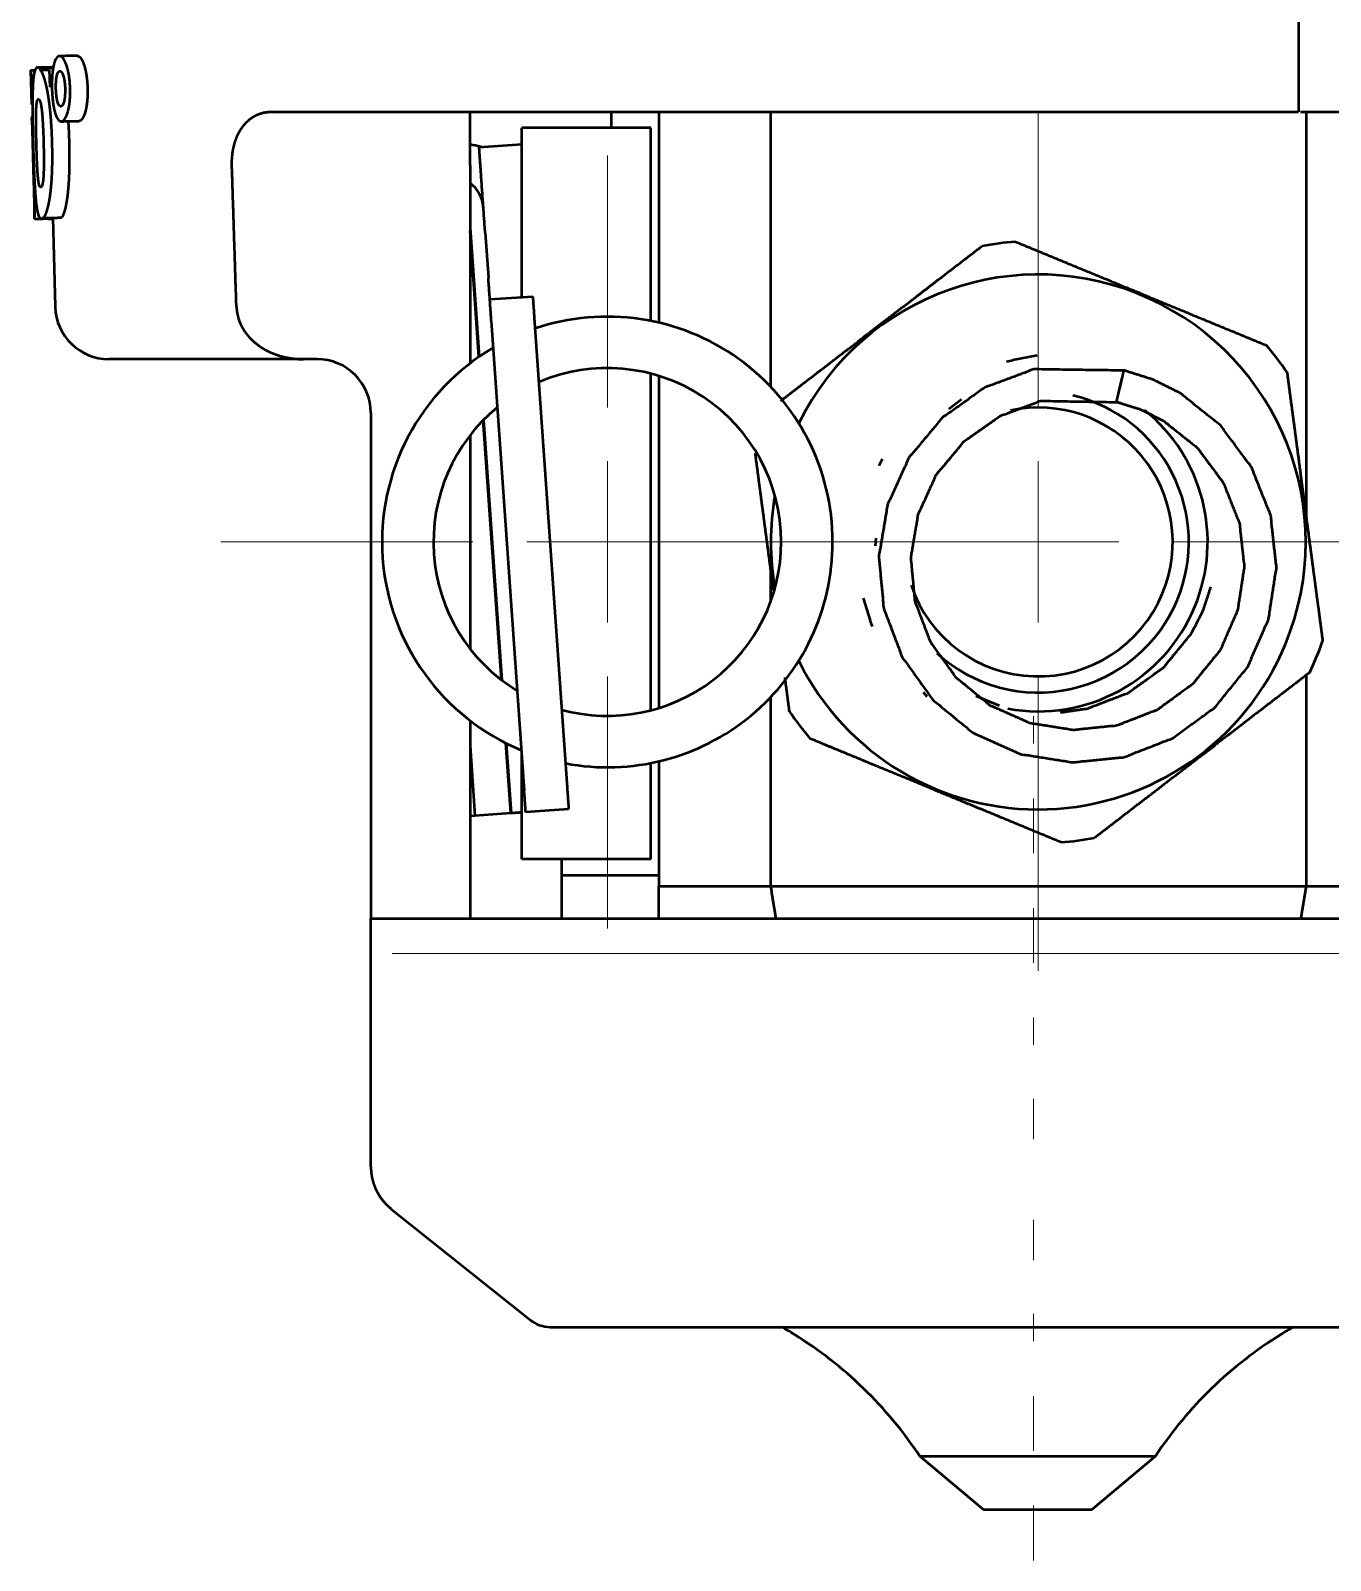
# Paper-space layout 'Layout1' of a CAD drawing. Header units: millimetres. Extents: x 0 to 420, y 0 to 297.
# Drawn here: x 31.97 to 56.15, y 105.48 to 133.93 of the extents above; entities that cross this region are included whole.
import ezdxf

# ---------------------------------------------------------------- set-up
doc = ezdxf.new("R2010")
doc.units = ezdxf.units.MM
doc.layers.add('170', color=7, linetype='Continuous', true_color=0xffffff)

psp = doc.layouts.get("Layout1")

# ---------------------------------------------------------------- linework, layer by layer
at = {"layer": '170', "color": 155, "linetype": 'Continuous', "lineweight": 50}
for p, q in [((31.974, 133.192), (31.99, 132.555)), ((31.974, 133.192), (31.985, 133.192)), ((31.985, 133.192), (32.056, 133.194)), ((32.398, 133.249), (32.098, 133.244)), ((32.104, 133.244), (32.398, 133.249)), ((32.395, 133.231), (32.136, 133.226)), ((32.139, 133.195), (32.32, 133.198)), ((32.19, 133.213), (32.246, 133.244)), ((32.315, 133.246), (32.243, 133.244)), ((32.315, 133.248), (32.316, 133.229)), ((32.32, 133.198), (32.329, 132.875)), ((31.997, 132.307), (32.015, 131.621)), ((32.006, 132.555), (32.001, 132.555)), ((42.771, 132.419), (42.771, 132.119)), ((43.655, 132.419), (43.655, 128.498)), ((45.735, 132.419), (45.735, 127.308)), ((55.593, 132.419), (55.695, 132.419)), ((55.695, 132.419), (55.695, 124.9)), ((43.508, 132.119), (41.108, 132.119)), ((41.108, 128.973), (41.108, 132.119)), ((43.508, 128.53), (43.508, 132.119)), ((40.317, 131.763), (41.108, 131.818)), ((32.027, 131.167), (32.045, 130.467)), ((40.147, 131.419), (40.147, 127.741)), ((32.05, 130.426), (32.172, 130.428)), ((32.18, 130.429), (32.389, 130.432)), ((32.307, 130.426), (32.389, 130.427)), ((32.388, 130.449), (32.432, 128.792)), ((40.147, 130.264), (40.315, 127.864)), ((40.311, 127.861), (40.147, 130.203)), ((40.428, 130.167), (40.487, 129.331)), ((40.515, 128.932), (41.313, 128.987)), ((40.542, 128.533), (41.154, 119.792)), ((41.341, 128.588), (41.952, 119.848)), ((37.301, 127.819), (37.048, 127.819)), ((50.126, 127.773), (50.241, 127.803)), ((50.694, 127.887), (50.241, 127.803)), ((43.508, 121.287), (43.508, 127.551)), ((43.655, 127.509), (43.655, 121.328)), ((49.289, 127.066), (49.053, 126.887)), ((38.301, 126.819), (38.301, 118.019)), ((40.731, 121.853), (40.393, 126.686)), ((40.397, 126.69), (40.736, 121.849)), ((40.147, 126.405), (40.147, 122.433)), ((47.814, 125.96), (47.75, 125.835)), ((47.684, 124.35), (47.697, 124.487)), ((45.735, 123.938), (45.735, 123.298)), ((47.455, 123.371), (47.585, 122.96)), ((47.629, 122.848), (47.585, 122.96)), ((55.695, 121.94), (55.695, 118.019)), ((45.735, 121.529), (45.735, 118.019)), ((48.574, 121.623), (48.643, 121.548)), ((49.994, 121.373), (49.559, 121.552)), ((40.147, 121.096), (40.147, 118.019)), ((40.905, 119.374), (40.813, 120.678)), ((40.818, 120.675), (40.909, 119.374)), ((40.147, 120.627), (40.238, 119.327)), ((41.108, 118.519), (41.108, 120.449)), ((43.508, 118.519), (43.508, 120.307)), ((43.655, 120.339), (43.655, 118.019)), ((40.238, 119.327), (40.147, 119.321)), ((40.905, 119.374), (40.238, 119.327)), ((40.909, 119.374), (40.905, 119.374)), ((41.98, 119.449), (41.182, 119.393)), ((43.508, 118.519), (41.108, 118.519)), ((41.851, 117.819), (41.851, 118.519)), ((41.855, 117.419), (41.855, 118.219)), ((43.655, 118.219), (41.855, 118.219)), ((45.735, 118.019), (55.695, 118.019)), ((38.676, 112.02), (41.263, 109.95)), ((48.51, 107.419), (49.702, 106.419)), ((51.702, 106.419), (52.893, 107.419))]:
    psp.add_line(p, q, dxfattribs=at)
at = {"layer": '170', "color": 155, "linetype": 'Continuous', "lineweight": 13}
for p, q in [((38.293, 132.419), (36.445, 132.419)), ((40.317, 131.763), (41.108, 131.818)), ((40.515, 128.932), (41.313, 128.987)), ((41.98, 119.449), (41.182, 119.393)), ((38.696, 116.763), (62.721, 116.763))]:
    psp.add_line(p, q, dxfattribs=at)
at = {"layer": '170', "color": 5, "linetype": 'Continuous', "lineweight": 13}
for p, q in [((50.715, 126.919), (50.715, 132.392)), ((42.7, 126.919), (42.7, 131.609)), ((42.7, 122.919), (42.7, 125.919)), ((50.715, 122.919), (50.715, 125.919)), ((40.2, 124.419), (35.51, 124.419)), ((41.2, 124.419), (44.2, 124.419)), ((48.215, 124.419), (42.741, 124.419)), ((45.2, 124.419), (49.89, 124.419)), ((49.215, 124.419), (52.215, 124.419)), ((53.215, 124.419), (58.688, 124.419)), ((42.7, 121.919), (42.7, 117.229)), ((50.715, 121.919), (50.715, 116.445))]:
    psp.add_line(p, q, dxfattribs=at)
at = {"layer": '170', "color": 193, "linetype": 'Continuous', "lineweight": 13}
for p, q in [((50.627, 120.668), (50.627, 121.177)), ((50.627, 118.63), (50.627, 119.649)), ((50.627, 116.592), (50.627, 117.611)), ((50.627, 115.064), (50.627, 115.573)), ((50.627, 113.314), (50.627, 114.064)), ((50.627, 111.064), (50.627, 111.814)), ((50.627, 109.554), (50.627, 110.064)), ((50.627, 107.516), (50.627, 108.535)), ((50.627, 105.478), (50.627, 106.497))]:
    psp.add_line(p, q, dxfattribs=at)
at = {"layer": '170', "color": 155, "linetype": 'Continuous', "lineweight": 50}
for centre, radius, start, end in [((39.996, 130.619), 1.2, 72.8296, 82.733), ((39.796, 130.605), 0.6, 4, 54.1622), ((50.715, 124.419), 5.6, 94.3172, 100.7862), ((50.715, 124.419), 5.6, 94.3172, 100.7862), ((50.715, 124.419), 4.974, 337.5517, 153.6086), ((50.715, 124.419), 4.974, 337.5517, 153.6086), ((33.431, 128.819), 1, 181.5, 270), ((42.7, 124.419), 4.19, 0, 108.7369), ((42.7, 124.419), 4.19, 120.4425, 247.6575), ((50.715, 124.419), 5.6, 34.3172, 40.7862), ((50.715, 124.419), 5.6, 34.3172, 40.7862), ((37.301, 126.819), 1, 0, 90), ((42.7, 124.419), 3.234, 0, 113.2369), ((42.7, 124.419), 3.234, 129.2288, 238.77), ((50.715, 124.419), 2.5, 337.5517, 101.9711), ((50.715, 124.419), 2.5, 337.5517, 101.9711), ((50.715, 124.419), 2.8, 337.5517, 76.7036), ((50.715, 124.419), 2.8, 337.5517, 76.7036), ((50.715, 124.419), 3.15, 337.5517, 51.1661), ((50.715, 124.419), 3.15, 337.5517, 51.1661), ((50.715, 124.419), 4.974, 169.9773, 190.0136), ((50.715, 124.419), 4.974, 169.9773, 190.0136), ((42.7, 124.419), 3.234, 254.7675, 0), ((42.7, 124.419), 4.19, 259.2619, 0), ((50.715, 124.419), 2.5, 198.7717, 337.5517), ((50.715, 124.419), 2.5, 198.7717, 337.5517), ((50.715, 124.419), 2.8, 227.5998, 337.5517), ((50.715, 124.419), 2.8, 227.5998, 337.5517), ((50.715, 124.419), 3.15, 259.6173, 337.5517), ((50.715, 124.419), 3.15, 259.6173, 337.5517), ((50.715, 124.419), 4.974, 206.3936, 337.5517), ((50.715, 124.419), 4.974, 206.3936, 337.5517), ((50.715, 124.419), 5.6, 334.3172, 340.7862), ((50.715, 124.419), 5.6, 334.3172, 340.7862), ((50.715, 124.419), 5.6, 214.3172, 220.7862), ((50.715, 124.419), 5.6, 214.3172, 220.7862), ((50.715, 124.419), 5.6, 274.3172, 280.7862), ((50.715, 124.419), 5.6, 274.3172, 280.7862), ((41.637, 110.419), 0.6, 231.3402, 270), ((42.176, 103.219), 7.6, 58.2245, 60.2758), ((42.176, 103.219), 7.6, 33.5477, 58.2245), ((59.227, 103.219), 7.6, 121.7755, 146.4523), ((59.227, 103.219), 7.6, 119.7242, 121.7755)]:
    psp.add_arc(centre, radius, start, end, dxfattribs=at)
for points in [[(55.554, 142.419), (55.552, 132.419)], [(32.849, 133.461), (32.507, 133.455)], [(32.001, 132.555), (31.985, 133.192)], [(40.147, 131.419), (40.147, 131.919), (40.147, 132.419)], [(55.695, 132.419), (58.036, 132.419)], [(32.535, 132.241), (32.877, 132.247)], [(35.802, 128.792), (35.718, 131.419)], [(32.185, 130.445), (32.552, 130.452)], [(40.515, 128.932), (40.487, 129.331)], [(40.542, 128.533), (40.515, 128.932)], [(41.313, 128.987), (41.341, 128.588)], [(41.182, 119.393), (41.154, 119.792)], [(41.952, 119.848), (41.98, 119.449)], [(41.108, 119.388), (40.909, 119.374)], [(38.301, 118.019), (38.301, 117.419)], [(40.147, 118.019), (40.147, 117.419)], [(43.655, 118.019), (45.735, 118.019)], [(43.655, 117.419), (43.655, 118.019)], [(55.695, 118.019), (58.611, 118.019)], [(50.702, 106.419), (50.202, 106.419), (49.702, 106.419)]]:
    psp.add_open_spline(points, degree=1, dxfattribs=at)
for points, knots in [([(32.71, 132.848), (32.707, 132.912), (32.703, 132.975), (32.7, 133.006), (32.696, 133.037), (32.692, 133.067), (32.688, 133.096), (32.677, 133.152), (32.666, 133.204), (32.653, 133.252), (32.638, 133.295), (32.631, 133.314), (32.623, 133.333), (32.616, 133.35), (32.608, 133.365), (32.592, 133.393), (32.575, 133.416), (32.567, 133.425), (32.559, 133.433), (32.551, 133.44), (32.543, 133.445), (32.527, 133.453), (32.511, 133.455), (32.495, 133.453), (32.48, 133.445), (32.466, 133.433), (32.452, 133.416), (32.445, 133.405), (32.438, 133.394), (32.432, 133.38), (32.426, 133.366), (32.42, 133.35), (32.415, 133.333), (32.409, 133.315), (32.404, 133.295), (32.395, 133.252), (32.387, 133.205), (32.384, 133.18), (32.381, 133.153), (32.378, 133.125), (32.376, 133.097), (32.372, 133.038), (32.37, 132.976), (32.37, 132.944), (32.369, 132.912), (32.37, 132.88), (32.37, 132.848)], [0, 0, 0.048551, 0.09629, 0.119877, 0.143264, 0.1662, 0.188502, 0.23127, 0.271663, 0.309102, 0.343173, 0.359031, 0.374113, 0.388334, 0.401669, 0.425823, 0.446858, 0.456281, 0.464969, 0.472973, 0.480382, 0.493771, 0.505965, 0.517867, 0.530461, 0.544728, 0.561484, 0.570983, 0.581234, 0.592236, 0.60405, 0.616686, 0.630201, 0.644664, 0.660054, 0.69323, 0.729534, 0.748886, 0.769082, 0.790136, 0.81184, 0.856556, 0.903059, 0.926988, 0.951211, 0.975553, 1, 1]), ([(32.841, 133.461), (32.842, 133.461), (32.858, 133.458), (32.873, 133.451), (32.889, 133.438), (32.905, 133.421), (32.92, 133.398), (32.935, 133.37), (32.95, 133.337), (32.964, 133.299), (32.971, 133.278), (32.978, 133.255), (32.984, 133.232), (32.99, 133.208), (32.996, 133.183), (33.001, 133.156), (33.006, 133.129), (33.011, 133.1), (33.019, 133.042), (33.025, 132.981), (33.03, 132.918), (33.033, 132.854)], [0, 0, 0.001983, 0.025382, 0.051269, 0.081358, 0.117022, 0.158708, 0.20646, 0.260648, 0.321889, 0.355226, 0.390028, 0.426151, 0.463662, 0.502562, 0.54291, 0.584808, 0.628125, 0.717314, 0.809216, 0.903841, 1, 1]), ([(32.054, 133.191), (32.045, 133.159), (32.036, 133.118), (32.032, 133.094), (32.029, 133.069), (32.027, 133.055), (32.025, 133.04), (32.024, 133.025), (32.022, 133.01), (32.017, 132.942), (32.014, 132.866), (32.012, 132.825), (32.011, 132.783), (32.01, 132.761), (32.01, 132.738), (32.009, 132.715), (32.009, 132.692), (32.008, 132.595), (32.008, 132.494), (32.009, 132.442), (32.009, 132.388), (32.01, 132.334), (32.01, 132.28), (32.012, 132.17), (32.014, 132.06), (32.017, 131.948), (32.02, 131.836), (32.021, 131.78), (32.023, 131.724), (32.024, 131.668), (32.026, 131.612), (32.03, 131.502), (32.033, 131.393), (32.036, 131.339), (32.038, 131.285), (32.04, 131.232), (32.043, 131.18), (32.048, 131.078), (32.054, 130.981), (32.057, 130.935), (32.06, 130.89), (32.062, 130.869), (32.064, 130.847), (32.065, 130.826), (32.067, 130.806), (32.075, 130.73), (32.083, 130.662), (32.088, 130.631), (32.093, 130.603), (32.098, 130.577), (32.103, 130.553), (32.114, 130.512), (32.125, 130.479)], [0, 0, 0.012463, 0.027787, 0.036577, 0.046173, 0.051292, 0.05663, 0.062199, 0.067981, 0.092925, 0.120718, 0.135673, 0.151343, 0.159451, 0.167738, 0.17621, 0.184822, 0.22035, 0.257516, 0.276675, 0.296206, 0.316025, 0.335993, 0.376209, 0.416806, 0.457747, 0.498995, 0.519693, 0.540332, 0.560861, 0.581282, 0.621802, 0.661852, 0.68169, 0.7014, 0.720979, 0.740295, 0.777641, 0.813121, 0.830132, 0.84664, 0.854699, 0.862585, 0.870276, 0.877775, 0.905871, 0.930919, 0.942317, 0.95294, 0.962723, 0.971682, 0.987296, 1, 1]), ([(32.104, 133.244), (32.095, 133.243), (32.086, 133.239), (32.077, 133.232), (32.069, 133.222), (32.062, 133.208), (32.054, 133.191)], [0, 0, 0.119481, 0.243911, 0.387887, 0.556768, 0.759355, 1, 1]), ([(32.177, 130.426), (32.196, 130.431), (32.215, 130.447), (32.225, 130.459), (32.235, 130.474), (32.24, 130.482), (32.245, 130.492), (32.25, 130.502), (32.255, 130.513), (32.275, 130.566), (32.294, 130.632), (32.299, 130.651), (32.304, 130.671), (32.309, 130.691), (32.313, 130.713), (32.322, 130.758), (32.33, 130.807), (32.338, 130.858), (32.345, 130.912), (32.351, 130.97), (32.357, 131.03), (32.367, 131.154), (32.374, 131.285), (32.375, 131.319), (32.376, 131.353), (32.377, 131.387), (32.378, 131.421), (32.379, 131.489), (32.38, 131.558), (32.379, 131.697), (32.376, 131.836), (32.374, 131.907), (32.371, 131.977), (32.368, 132.046), (32.365, 132.115), (32.356, 132.252), (32.345, 132.385), (32.342, 132.418), (32.338, 132.451), (32.335, 132.484), (32.331, 132.516), (32.323, 132.58), (32.315, 132.641), (32.306, 132.7), (32.297, 132.757), (32.292, 132.785), (32.287, 132.812), (32.282, 132.838), (32.276, 132.864), (32.255, 132.958), (32.232, 133.038), (32.22, 133.073), (32.209, 133.105), (32.197, 133.133), (32.186, 133.158), (32.175, 133.179), (32.164, 133.197), (32.153, 133.212), (32.143, 133.224), (32.122, 133.239), (32.104, 133.244)], [0, 0, 0.006554, 0.014979, 0.020246, 0.026355, 0.029759, 0.033411, 0.037328, 0.041499, 0.060768, 0.084454, 0.091111, 0.098077, 0.10535, 0.112886, 0.128678, 0.145448, 0.163202, 0.181949, 0.2017, 0.222258, 0.265032, 0.309845, 0.321362, 0.332962, 0.344603, 0.35627, 0.3797, 0.403244, 0.450653, 0.498467, 0.522502, 0.546492, 0.570313, 0.593965, 0.640714, 0.686667, 0.698024, 0.709326, 0.720578, 0.73173, 0.753553, 0.774709, 0.795187, 0.814956, 0.824565, 0.833984, 0.843199, 0.852154, 0.885089, 0.913626, 0.926306, 0.93787, 0.948253, 0.957511, 0.965713, 0.972932, 0.979238, 0.984685, 0.993354, 1, 1]), ([(32.445, 132.849), (32.445, 132.882), (32.445, 132.915), (32.445, 132.931), (32.446, 132.947), (32.447, 132.963), (32.448, 132.979), (32.45, 133.009), (32.453, 133.038), (32.457, 133.064), (32.462, 133.088), (32.467, 133.109), (32.473, 133.128), (32.48, 133.143), (32.487, 133.156), (32.495, 133.165), (32.502, 133.171), (32.51, 133.175), (32.518, 133.176), (32.522, 133.176), (32.527, 133.175), (32.531, 133.173), (32.535, 133.171), (32.543, 133.164), (32.552, 133.155), (32.556, 133.149), (32.56, 133.142), (32.564, 133.135), (32.568, 133.127), (32.575, 133.108), (32.582, 133.087), (32.586, 133.076), (32.589, 133.063), (32.592, 133.05), (32.595, 133.037), (32.6, 133.008), (32.605, 132.978), (32.607, 132.962), (32.609, 132.946), (32.61, 132.93), (32.612, 132.914), (32.614, 132.881), (32.615, 132.847)], [0, 0, 0.04708, 0.093486, 0.116418, 0.139167, 0.161754, 0.183934, 0.226491, 0.266648, 0.304399, 0.338936, 0.369664, 0.396887, 0.420541, 0.440598, 0.457471, 0.471685, 0.484002, 0.495508, 0.501309, 0.507308, 0.513637, 0.520372, 0.535347, 0.553005, 0.563042, 0.573945, 0.585813, 0.598619, 0.62671, 0.658063, 0.67504, 0.692948, 0.711782, 0.731357, 0.772164, 0.815142, 0.837484, 0.860211, 0.883123, 0.906197, 0.952791, 1, 1]), ([(32.076, 132.362), (32.077, 132.427), (32.08, 132.487), (32.081, 132.502), (32.081, 132.515), (32.082, 132.529), (32.083, 132.541), (32.086, 132.565), (32.088, 132.586), (32.091, 132.603), (32.095, 132.618), (32.098, 132.631), (32.102, 132.64), (32.111, 132.651), (32.12, 132.654)], [0, 0, 0.21413, 0.412788, 0.459754, 0.505208, 0.548812, 0.590502, 0.667995, 0.73714, 0.797, 0.847387, 0.889142, 0.922821, 0.968927, 1, 1]), ([(32.12, 132.654), (32.129, 132.65), (32.138, 132.639), (32.143, 132.63), (32.148, 132.619), (32.153, 132.605), (32.158, 132.588), (32.16, 132.578), (32.162, 132.568), (32.164, 132.557), (32.167, 132.546), (32.171, 132.521), (32.175, 132.494), (32.179, 132.466), (32.182, 132.436), (32.186, 132.406), (32.189, 132.374), (32.191, 132.342), (32.194, 132.309), (32.196, 132.275), (32.198, 132.242), (32.202, 132.174), (32.205, 132.106), (32.208, 132.038), (32.211, 131.969), (32.213, 131.901), (32.215, 131.832), (32.216, 131.763), (32.218, 131.695), (32.219, 131.626), (32.22, 131.557), (32.22, 131.523), (32.22, 131.489), (32.22, 131.455), (32.219, 131.421), (32.218, 131.355), (32.216, 131.291), (32.215, 131.259), (32.213, 131.229), (32.211, 131.199), (32.209, 131.172), (32.208, 131.158), (32.206, 131.146), (32.205, 131.133), (32.203, 131.121), (32.2, 131.099), (32.196, 131.08), (32.192, 131.064), (32.188, 131.05), (32.184, 131.039), (32.18, 131.03), (32.175, 131.024), (32.171, 131.02), (32.166, 131.017), (32.162, 131.016)], [0, 0, 0.005925, 0.014762, 0.020807, 0.028227, 0.037165, 0.047661, 0.053543, 0.05983, 0.066532, 0.073605, 0.088628, 0.104716, 0.121821, 0.139767, 0.158303, 0.177316, 0.196771, 0.216581, 0.236692, 0.256969, 0.297649, 0.33846, 0.379389, 0.420414, 0.461514, 0.502671, 0.543892, 0.585179, 0.626443, 0.667536, 0.688002, 0.708418, 0.728765, 0.74899, 0.78876, 0.827361, 0.846141, 0.864467, 0.882068, 0.898771, 0.906764, 0.914523, 0.922029, 0.92924, 0.942491, 0.95414, 0.964247, 0.972893, 0.980085, 0.98591, 0.990547, 0.994245, 0.997284, 1, 1]), ([(32.37, 132.848), (32.373, 132.784), (32.377, 132.721), (32.379, 132.69), (32.382, 132.659), (32.385, 132.629), (32.389, 132.6), (32.396, 132.544), (32.406, 132.492), (32.416, 132.444), (32.428, 132.402), (32.44, 132.364), (32.453, 132.331), (32.467, 132.303), (32.481, 132.281), (32.488, 132.271), (32.496, 132.263), (32.503, 132.257), (32.511, 132.251), (32.526, 132.244), (32.542, 132.241), (32.558, 132.244), (32.574, 132.251), (32.589, 132.263), (32.605, 132.28), (32.612, 132.291), (32.62, 132.303), (32.627, 132.316), (32.635, 132.33), (32.642, 132.346), (32.648, 132.363), (32.655, 132.381), (32.662, 132.401), (32.673, 132.444), (32.684, 132.491), (32.689, 132.517), (32.693, 132.543), (32.697, 132.571), (32.701, 132.6), (32.706, 132.658), (32.709, 132.72), (32.71, 132.751), (32.711, 132.783), (32.711, 132.816), (32.71, 132.848)], [0, 0, 0.048571, 0.096302, 0.119864, 0.143208, 0.166111, 0.18835, 0.230914, 0.270998, 0.308041, 0.341552, 0.371771, 0.39857, 0.421888, 0.442069, 0.451086, 0.459389, 0.46703, 0.474125, 0.487041, 0.499072, 0.51117, 0.524256, 0.539208, 0.55676, 0.566686, 0.577363, 0.588795, 0.601011, 0.614049, 0.627927, 0.64272, 0.658427, 0.692167, 0.728875, 0.748385, 0.768693, 0.789852, 0.811648, 0.856484, 0.903019, 0.926942, 0.951178, 0.975544, 1, 1]), ([(32.615, 132.847), (32.615, 132.781), (32.612, 132.717), (32.609, 132.687), (32.605, 132.658), (32.603, 132.645), (32.6, 132.632), (32.598, 132.62), (32.595, 132.608), (32.589, 132.587), (32.582, 132.569), (32.579, 132.56), (32.575, 132.553), (32.571, 132.547), (32.567, 132.541), (32.559, 132.531), (32.551, 132.525), (32.543, 132.521), (32.535, 132.52), (32.527, 132.521), (32.519, 132.525), (32.515, 132.528), (32.511, 132.532), (32.507, 132.536), (32.503, 132.541), (32.499, 132.547), (32.495, 132.553), (32.491, 132.561), (32.488, 132.569), (32.481, 132.587), (32.474, 132.608), (32.471, 132.62), (32.468, 132.632), (32.466, 132.645), (32.463, 132.659), (32.458, 132.687), (32.454, 132.717), (32.453, 132.733), (32.451, 132.749), (32.45, 132.765), (32.448, 132.782), (32.447, 132.815), (32.445, 132.849)], [0, 0, 0.093265, 0.183276, 0.226269, 0.266705, 0.285885, 0.304398, 0.322244, 0.339285, 0.370415, 0.397875, 0.410339, 0.421924, 0.432585, 0.442365, 0.459539, 0.474092, 0.486732, 0.498353, 0.509975, 0.522632, 0.52966, 0.537273, 0.545509, 0.554494, 0.564283, 0.574933, 0.586519, 0.599044, 0.626626, 0.657639, 0.674528, 0.692389, 0.711217, 0.730768, 0.771574, 0.81466, 0.837029, 0.859749, 0.882647, 0.905744, 0.952573, 1, 1]), ([(33.033, 132.854), (33.033, 132.791), (33.032, 132.728), (33.031, 132.697), (33.029, 132.667), (33.027, 132.637), (33.024, 132.608), (33.017, 132.552), (33.009, 132.5), (32.999, 132.452), (32.988, 132.409), (32.981, 132.389), (32.975, 132.371), (32.969, 132.353), (32.962, 132.337), (32.948, 132.309), (32.933, 132.287), (32.926, 132.277), (32.919, 132.269), (32.911, 132.262), (32.903, 132.257), (32.896, 132.253), (32.888, 132.25), (32.874, 132.247)], [0, 0, 0.096536, 0.191634, 0.238704, 0.285293, 0.33091, 0.3753, 0.460527, 0.54104, 0.615618, 0.68341, 0.714917, 0.744831, 0.772989, 0.79934, 0.846864, 0.887992, 0.906301, 0.923105, 0.938513, 0.952739, 0.965973, 0.978439, 1, 1]), ([(31.997, 132.326), (31.998, 132.327), (31.998, 132.327)], [0, 0, 0.603261, 1, 1]), ([(32.017, 131.997), (32.014, 132.039), (32.013, 132.061), (32.011, 132.081), (32.01, 132.101), (32.009, 132.119), (32.007, 132.154), (32.005, 132.185), (32.001, 132.237), (32, 132.259), (31.999, 132.268), (31.998, 132.276), (31.998, 132.291), (31.997, 132.303), (31.997, 132.31)], [0, 0, 0.135692, 0.203134, 0.268204, 0.330871, 0.391, 0.502426, 0.601946, 0.768083, 0.83558, 0.865314, 0.892537, 0.939577, 0.97756, 1, 1]), ([(32.103, 131.308), (32.1, 131.372), (32.096, 131.437), (32.093, 131.502), (32.091, 131.568), (32.088, 131.635), (32.086, 131.701), (32.084, 131.768), (32.083, 131.835), (32.081, 131.902), (32.079, 131.969), (32.078, 132.036), (32.077, 132.102), (32.076, 132.234), (32.076, 132.362)], [0, 0, 0.060569, 0.121953, 0.184015, 0.246623, 0.309692, 0.373088, 0.436576, 0.500051, 0.563522, 0.62697, 0.690395, 0.753551, 0.878283, 1, 1]), ([(35.718, 131.419), (35.719, 131.529), (35.728, 131.637), (35.736, 131.691), (35.746, 131.743), (35.758, 131.793), (35.771, 131.842), (35.787, 131.89), (35.804, 131.935), (35.813, 131.958), (35.823, 131.979), (35.833, 132.001), (35.843, 132.021), (35.865, 132.061), (35.888, 132.099), (35.913, 132.134), (35.938, 132.168), (35.992, 132.228), (36.05, 132.28), (36.08, 132.302), (36.111, 132.323), (36.142, 132.342), (36.174, 132.358), (36.239, 132.385), (36.306, 132.404), (36.375, 132.415), (36.445, 132.419)], [0, 0, 0.079955, 0.158517, 0.19748, 0.235952, 0.273548, 0.310322, 0.346371, 0.381775, 0.399246, 0.416498, 0.433474, 0.450203, 0.482952, 0.514874, 0.546091, 0.576642, 0.635351, 0.691285, 0.718499, 0.745343, 0.771799, 0.797809, 0.848809, 0.899121, 0.949415, 1, 1]), ([(36.445, 132.419), (39.354, 132.419), (42.823, 132.419), (46.679, 132.419), (48.693, 132.419), (52.768, 132.419), (54.779, 132.419)], [0, 0, 0.158684, 0.347891, 0.558229, 0.668086, 0.890355, 1, 1]), ([(54.779, 132.419), (54.939, 132.419), (55.088, 132.419), (55.158, 132.419), (55.283, 132.419), (55.387, 132.419), (55.43, 132.419), (55.498, 132.419), (55.539, 132.419), (55.552, 132.419)], [0, 0, 0.207609, 0.400959, 0.490849, 0.652065, 0.787405, 0.843289, 0.93086, 0.983589, 1, 1]), ([(32.672, 132.247), (32.68, 132.121), (32.686, 131.983), (32.69, 131.845), (32.692, 131.775), (32.693, 131.706), (32.694, 131.637), (32.694, 131.568), (32.693, 131.433), (32.69, 131.299), (32.689, 131.266), (32.687, 131.234), (32.686, 131.201), (32.684, 131.169), (32.681, 131.105), (32.676, 131.044), (32.671, 130.985), (32.666, 130.927), (32.663, 130.9), (32.66, 130.872), (32.656, 130.846), (32.653, 130.82), (32.638, 130.725), (32.622, 130.643), (32.613, 130.607), (32.604, 130.575), (32.595, 130.546), (32.586, 130.521), (32.577, 130.499), (32.568, 130.481), (32.564, 130.473), (32.559, 130.466), (32.555, 130.459), (32.55, 130.453), (32.549, 130.452)], [0, 0, 0.06983, 0.145608, 0.222015, 0.260386, 0.298643, 0.336635, 0.374364, 0.449013, 0.522481, 0.540645, 0.558733, 0.576734, 0.594562, 0.629459, 0.663326, 0.696138, 0.727852, 0.743279, 0.758411, 0.773207, 0.787577, 0.840453, 0.886276, 0.906621, 0.925142, 0.941717, 0.956435, 0.969405, 0.980745, 0.985838, 0.990563, 0.994917, 0.998929, 1, 1]), ([(40.428, 130.167), (40.349, 131.295), (40.317, 131.763)], [0, 0, 0.707109, 1, 1]), ([(32.015, 131.621), (32.015, 131.602), (32.017, 131.549), (32.018, 131.491), (32.02, 131.433), (32.021, 131.403), (32.022, 131.343), (32.024, 131.285), (32.025, 131.228), (32.027, 131.166)], [0, 0, 0.041714, 0.159016, 0.28457, 0.413829, 0.479595, 0.610692, 0.739151, 0.86354, 1, 1]), ([(32.162, 131.016), (32.153, 131.02), (32.144, 131.031), (32.142, 131.035), (32.14, 131.041), (32.138, 131.046), (32.135, 131.053), (32.131, 131.068), (32.127, 131.085), (32.126, 131.095), (32.124, 131.106), (32.122, 131.118), (32.12, 131.13), (32.117, 131.155), (32.114, 131.183), (32.111, 131.213), (32.108, 131.244), (32.106, 131.275), (32.103, 131.308)], [0, 0, 0.031398, 0.078362, 0.094293, 0.112243, 0.132412, 0.154731, 0.20555, 0.265014, 0.298269, 0.333964, 0.37204, 0.412063, 0.497056, 0.588247, 0.685227, 0.786796, 0.891784, 1, 1]), ([(32.05, 130.426), (32.048, 130.43), (32.046, 130.442), (32.045, 130.463), (32.045, 130.493), (32.045, 130.502), (32.045, 130.512), (32.045, 130.523), (32.045, 130.534), (32.045, 130.558), (32.046, 130.586), (32.046, 130.65), (32.047, 130.668), (32.047, 130.706), (32.047, 130.726), (32.048, 130.813), (32.048, 130.912), (32.048, 130.938), (32.048, 130.965), (32.048, 130.992), (32.048, 131.02), (32.047, 131.119)], [0, 0, 0.006434, 0.023866, 0.053874, 0.09768, 0.110954, 0.125198, 0.140366, 0.156475, 0.19169, 0.231097, 0.3235, 0.349603, 0.404894, 0.433964, 0.559713, 0.701715, 0.739807, 0.7786, 0.817945, 0.857857, 1, 1]), ([(32.125, 130.479), (32.133, 130.463), (32.141, 130.449), (32.15, 130.439), (32.159, 130.432), (32.168, 130.428), (32.177, 130.426)], [0, 0, 0.232222, 0.429525, 0.601282, 0.747492, 0.87724, 1, 1]), ([(45.923, 127.042), (46.393, 127.403), (46.64, 127.593), (47.146, 127.982), (47.405, 128.181), (47.536, 128.282), (47.601, 128.332), (47.925, 128.581), (48.435, 128.973), (48.811, 129.262), (48.936, 129.358), (49.183, 129.548), (49.667, 129.92)], [0, 0, 0.125425, 0.191563, 0.326731, 0.395925, 0.430873, 0.4483, 0.534775, 0.670961, 0.771484, 0.80471, 0.870763, 1, 1]), ([(45.923, 127.042), (46.393, 127.403), (46.64, 127.593), (47.146, 127.982), (47.405, 128.181), (47.536, 128.282), (47.601, 128.332), (47.925, 128.581), (48.435, 128.973), (48.811, 129.262), (48.936, 129.358), (49.183, 129.548), (49.667, 129.92)], [0, 0, 0.125425, 0.191563, 0.326731, 0.395925, 0.430873, 0.4483, 0.534775, 0.670961, 0.771484, 0.80471, 0.870763, 1, 1]), ([(50.293, 130.003), (50.853, 129.771), (51.427, 129.534), (52.016, 129.291), (52.318, 129.166), (52.471, 129.103), (52.623, 129.04), (53.223, 128.792), (53.812, 128.549), (54.102, 128.429), (54.391, 128.31), (54.955, 128.077)], [0, 0, 0.120118, 0.243153, 0.369695, 0.434474, 0.467192, 0.49978, 0.628513, 0.754832, 0.817174, 0.879011, 1, 1]), ([(50.293, 130.003), (50.853, 129.771), (51.427, 129.534), (52.016, 129.291), (52.318, 129.166), (52.471, 129.103), (52.623, 129.04), (53.223, 128.792), (53.812, 128.549), (54.102, 128.429), (54.391, 128.31), (54.955, 128.077)], [0, 0, 0.120118, 0.243153, 0.369695, 0.434474, 0.467192, 0.49978, 0.628513, 0.754832, 0.817174, 0.879011, 1, 1]), ([(35.802, 128.792), (35.813, 128.684), (35.838, 128.578), (35.846, 128.552), (35.855, 128.526), (35.865, 128.501), (35.876, 128.476), (35.9, 128.427), (35.927, 128.379), (35.956, 128.333), (35.988, 128.289), (36.023, 128.247), (36.06, 128.206), (36.139, 128.131), (36.225, 128.064), (36.271, 128.034), (36.318, 128.006), (36.365, 127.979), (36.414, 127.955), (36.464, 127.933), (36.514, 127.913), (36.566, 127.895), (36.618, 127.879), (36.724, 127.852), (36.831, 127.834), (36.939, 127.822), (37.048, 127.819)], [0, 0, 0.062583, 0.124789, 0.140416, 0.1561, 0.171856, 0.187592, 0.218893, 0.250075, 0.281252, 0.312529, 0.343956, 0.375358, 0.437778, 0.500318, 0.531738, 0.563086, 0.594305, 0.625477, 0.656657, 0.687894, 0.719255, 0.750644, 0.813059, 0.875214, 0.937428, 1, 1]), ([(37.048, 127.819), (35.971, 127.819), (34.361, 127.819), (33.535, 127.819), (33.431, 127.819)], [0, 0, 0.297758, 0.743072, 0.971227, 1, 1]), ([(52.33, 127.607), (50.632, 127.63), (49.723, 127.292), (48.931, 126.731), (48.31, 125.987), (47.909, 125.104), (47.749, 124.145), (47.84, 123.18), (48.185, 122.274), (48.752, 121.484), (49.501, 120.869), (50.387, 120.475), (51.347, 120.321), (52.312, 120.419), (53.216, 120.771), (54, 121.344), (54.611, 122.097), (54.998, 122.986), (55.144, 123.946), (55.038, 124.91), (54.68, 125.81), (54.101, 126.589), (53.343, 127.193), (52.841, 127.441), (52.306, 127.61)], [0, 0, 0.073233, 0.115018, 0.156898, 0.198695, 0.240499, 0.282396, 0.324208, 0.366022, 0.407927, 0.449744, 0.49156, 0.533465, 0.575279, 0.61709, 0.658987, 0.700792, 0.742591, 0.784471, 0.826255, 0.868035, 0.9099, 0.951664, 0.975812, 1, 1]), ([(52.167, 127.026), (52.179, 127.065), (52.206, 127.17), (52.241, 127.315), (52.275, 127.461), (52.299, 127.568), (52.306, 127.61)], [0, 0, 0.067475, 0.247682, 0.49725, 0.747524, 0.929787, 1, 1]), ([(52.306, 127.61), (52.294, 127.571), (52.268, 127.466), (52.232, 127.321), (52.198, 127.175), (52.175, 127.068), (52.167, 127.026)], [0, 0, 0.067494, 0.247682, 0.49725, 0.747524, 0.929751, 1, 1]), ([(55.34, 127.576), (55.379, 127.277), (55.46, 126.67), (55.543, 126.046), (55.606, 125.566), (55.639, 125.322), (55.66, 125.158), (55.671, 125.077), (55.756, 124.433), (55.84, 123.802), (55.861, 123.645), (55.902, 123.335), (55.923, 123.181), (56.003, 122.576)], [0, 0, 0.059729, 0.181236, 0.305946, 0.401951, 0.450832, 0.483506, 0.49978, 0.628513, 0.754833, 0.786068, 0.848164, 0.87901, 1, 1]), ([(55.34, 127.576), (55.379, 127.277), (55.46, 126.67), (55.543, 126.046), (55.606, 125.566), (55.639, 125.322), (55.66, 125.158), (55.671, 125.077), (55.756, 124.433), (55.84, 123.802), (55.861, 123.645), (55.902, 123.335), (55.923, 123.181), (56.003, 122.576)], [0, 0, 0.059729, 0.181236, 0.305946, 0.401951, 0.450832, 0.483506, 0.49978, 0.628513, 0.754833, 0.786068, 0.848164, 0.87901, 1, 1]), ([(52.167, 127.026), (52.616, 126.885), (53.036, 126.677), (53.671, 126.172), (54.156, 125.519), (54.456, 124.764), (54.544, 123.957), (54.422, 123.153), (54.098, 122.408), (53.586, 121.777), (52.929, 121.297), (52.172, 121.003), (51.363, 120.921), (50.559, 121.049), (49.816, 121.379), (49.189, 121.895), (48.713, 122.556), (48.424, 123.316), (48.348, 124.125), (48.482, 124.928), (48.817, 125.668), (49.338, 126.291), (50.002, 126.761), (50.763, 127.044), (52.211, 127.019)], [0, 0, 0.024154, 0.048268, 0.089974, 0.131781, 0.173503, 0.215231, 0.257055, 0.298799, 0.34055, 0.382394, 0.424154, 0.465918, 0.507772, 0.549539, 0.591306, 0.63316, 0.674923, 0.716684, 0.758528, 0.800278, 0.842021, 0.883845, 0.925573, 1, 1]), ([(45.79, 123.524), (45.769, 123.679), (45.758, 123.76), (45.673, 124.404), (45.589, 125.036), (45.548, 125.347), (45.527, 125.502), (45.452, 126.073)], [0, 0, 0.060849, 0.092772, 0.345295, 0.593086, 0.715376, 0.776168, 1, 1]), ([(45.79, 123.524), (45.769, 123.679), (45.758, 123.76), (45.673, 124.404), (45.589, 125.036), (45.548, 125.347), (45.527, 125.502), (45.452, 126.073)], [0, 0, 0.060849, 0.092772, 0.345295, 0.593086, 0.715376, 0.776168, 1, 1]), ([(51.127, 121.249), (51.63, 121.323), (52.388, 121.614), (53.049, 122.09), (53.563, 122.718), (53.777, 123.136), (53.925, 123.583)], [0, 0, 0.130747, 0.339796, 0.549267, 0.758218, 0.879017, 1, 1]), ([(46.089, 121.261), (46.01, 121.862), (46.005, 121.899)], [0, 0, 0.942183, 1, 1]), ([(46.089, 121.261), (46.01, 121.862), (46.005, 121.899)], [0, 0, 0.942183, 1, 1]), ([(55.761, 121.992), (55.523, 121.808), (55.037, 121.435), (54.789, 121.244), (54.283, 120.855), (54.024, 120.656), (53.893, 120.555), (53.763, 120.455), (53.248, 120.06), (52.743, 119.671), (52.494, 119.48), (52.246, 119.289), (51.763, 118.918)], [0, 0, 0.059729, 0.181234, 0.243152, 0.369694, 0.434474, 0.467192, 0.499779, 0.628513, 0.754832, 0.817173, 0.87901, 1, 1]), ([(55.761, 121.992), (55.523, 121.808), (55.037, 121.435), (54.789, 121.244), (54.283, 120.855), (54.024, 120.656), (53.893, 120.555), (53.763, 120.455), (53.248, 120.06), (52.743, 119.671), (52.494, 119.48), (52.246, 119.289), (51.763, 118.918)], [0, 0, 0.059729, 0.181234, 0.243152, 0.369694, 0.434474, 0.467192, 0.499779, 0.628513, 0.754832, 0.817173, 0.87901, 1, 1]), ([(51.136, 118.835), (50.576, 119.066), (50.003, 119.303), (49.71, 119.424), (49.262, 119.609), (49.111, 119.671), (48.958, 119.734), (48.806, 119.797), (48.206, 120.045), (47.617, 120.288), (47.472, 120.348), (47.182, 120.468), (46.754, 120.645), (46.475, 120.76)], [0, 0, 0.120118, 0.243152, 0.305947, 0.401951, 0.434474, 0.467192, 0.49978, 0.628513, 0.754833, 0.786067, 0.848165, 0.939992, 1, 1]), ([(51.136, 118.835), (50.576, 119.066), (50.003, 119.303), (49.71, 119.424), (49.262, 119.609), (49.111, 119.671), (48.958, 119.734), (48.806, 119.797), (48.206, 120.045), (47.617, 120.288), (47.472, 120.348), (47.182, 120.468), (46.754, 120.645), (46.475, 120.76)], [0, 0, 0.120118, 0.243152, 0.305947, 0.401951, 0.434474, 0.467192, 0.49978, 0.628513, 0.754833, 0.786067, 0.848165, 0.939992, 1, 1]), ([(45.735, 118.019), (45.783, 117.719), (45.832, 117.419)], [0, 0, 0.499971, 1, 1]), ([(55.695, 118.019), (55.646, 117.719), (55.597, 117.419)], [0, 0, 0.499971, 1, 1]), ([(38.301, 115.802), (38.301, 116.123), (38.301, 116.303), (38.301, 116.599), (38.301, 116.759), (38.301, 116.815), (38.301, 116.929), (38.301, 117.419)], [0, 0, 0.198467, 0.309708, 0.492759, 0.592069, 0.626391, 0.696878, 1, 1]), ([(38.301, 117.419), (38.323, 117.419), (38.351, 117.419), (38.442, 117.419), (38.542, 117.419), (38.624, 117.419), (38.67, 117.419)], [0, 0, 0.059214, 0.134272, 0.382518, 0.653622, 0.876564, 1, 1]), ([(38.67, 117.419), (41.88, 117.419), (45.546, 117.419), (49.478, 117.419), (53.469, 117.419), (57.312, 117.419), (59.115, 117.419)], [0, 0, 0.157029, 0.336359, 0.528643, 0.723856, 0.911824, 1, 1]), ([(38.301, 112.8), (38.301, 112.911), (38.301, 113.689), (38.301, 115.012), (38.301, 115.802)], [0, 0, 0.036907, 0.296266, 0.736724, 1, 1]), ([(38.301, 112.807), (38.307, 112.696), (38.324, 112.586), (38.355, 112.476), (38.398, 112.37), (38.453, 112.27), (38.519, 112.177), (38.593, 112.094), (38.676, 112.019)], [0, 0, 0.123972, 0.246631, 0.372993, 0.499802, 0.626663, 0.753074, 0.875874, 1, 1]), ([(41.638, 109.819), (41.761, 109.819), (42.649, 109.819), (44.314, 109.819), (46.594, 109.819), (49.266, 109.819), (52.07, 109.819), (54.734, 109.819), (56.998, 109.819), (58.643, 109.819), (59.507, 109.819), (59.616, 109.819)], [0, 0, 0.006832, 0.056254, 0.148864, 0.275649, 0.42427, 0.58026, 0.728437, 0.854379, 0.945829, 0.993886, 1, 1]), ([(48.51, 107.419), (48.617, 107.419), (49.413, 107.419), (50.702, 107.419)], [0, 0, 0.048943, 0.412216, 1, 1]), ([(50.702, 107.419), (51.379, 107.419), (52.475, 107.419), (52.893, 107.419)], [0, 0, 0.309018, 0.809018, 1, 1]), ([(51.702, 106.419), (51.568, 106.419), (50.702, 106.419)], [0, 0, 0.133976, 1, 1])]:
    psp.add_open_spline(points, degree=1, knots=knots, dxfattribs=at)

doc.saveas('drawing.dxf')
